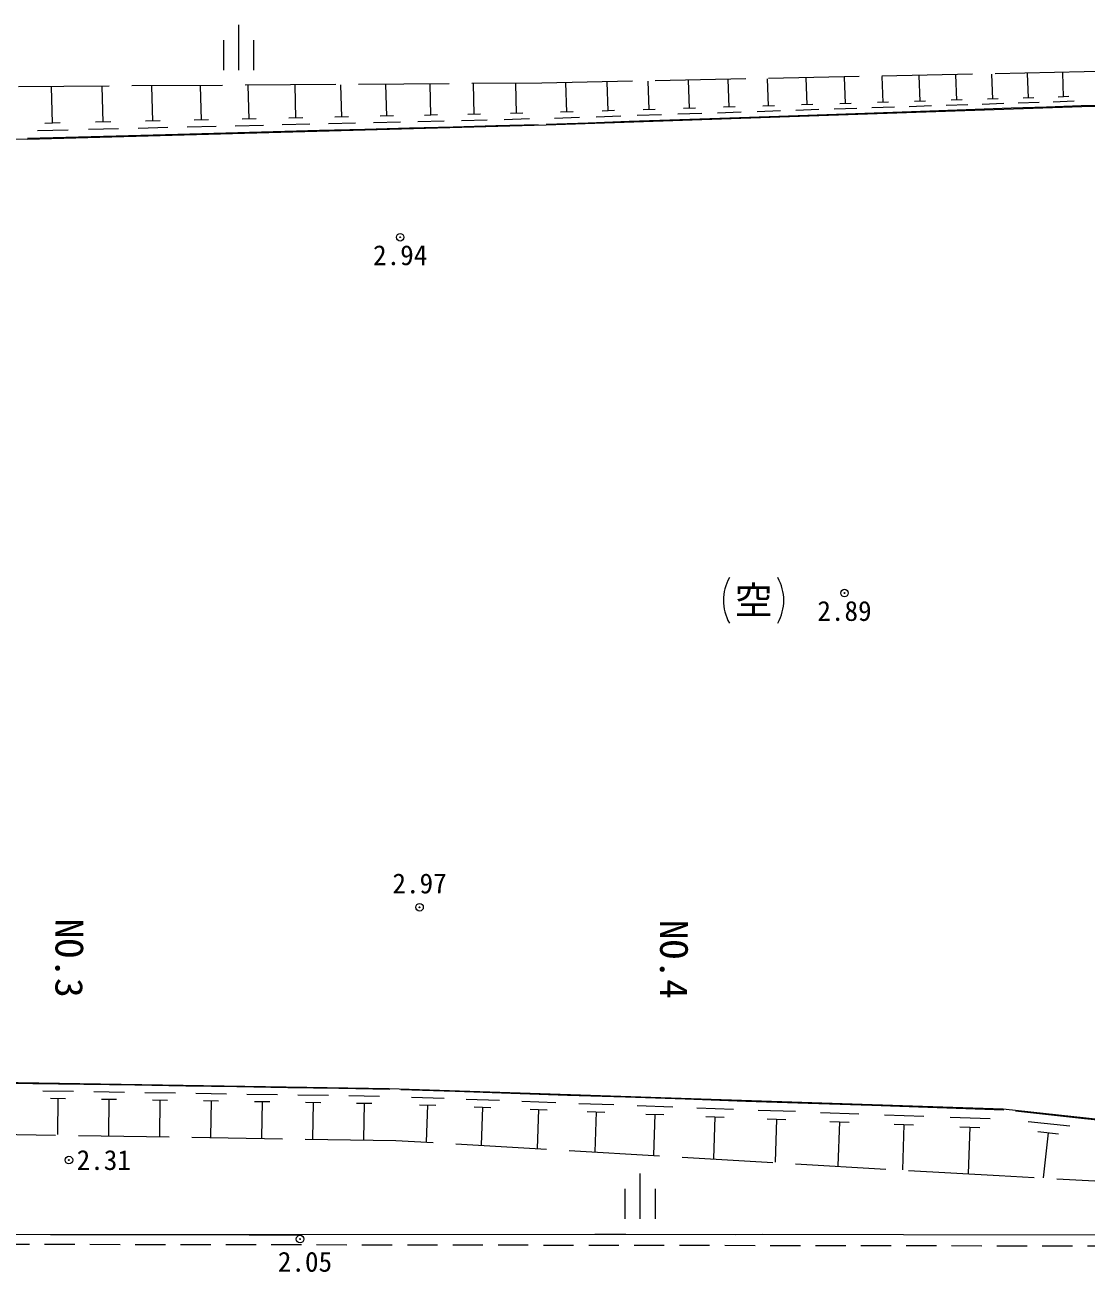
# Model space of a CAD drawing. Units: millimetres, scale not verified. Extents: x -75890393 to -75489893, y -146986278 to -146709278.
# Drawn here: x -75755614 to -75720514, y -146850008 to -146808767 of the extents above; entities that cross this region are included whole.
import ezdxf
from ezdxf.enums import TextEntityAlignment as Align

# ---------------------------------------------------------------- set-up
doc = ezdxf.new("R2010")
doc.units = ezdxf.units.MM
doc.header["$LTSCALE"] = 500
doc.header["$PDMODE"] = 32
doc.header["$PDSIZE"] = 250
doc.linetypes.add('DASHED', pattern=[7.5, 6, -1.5])
doc.linetypes.add('USER3', pattern=[3, 2, -1])
for name, color, linetype, lineweight in [('S-SUV', 171, 'Continuous', 13), ('S-SUV-BMK', 1, 'Continuous', 13), ('S-SUV-SRVR', 4, 'Continuous', 13)]:
    doc.layers.add(name, color=color, linetype=linetype, lineweight=lineweight)
doc.styles.add('ＭＳ ゴシック', font='')
doc.styles.get('ＭＳ ゴシック').set_extended_font_data('MS Gothic')

msp = doc.modelspace()

# ---------------------------------------------------------------- linework, layer by layer
at = {"layer": 'S-SUV', "color": 7}
for p, q in [((-75748537.7, -146810266.6), (-75748537.7, -146808766.6)), ((-75749037.7, -146810266.6), (-75749037.7, -146809266.6)), ((-75748037.7, -146810266.6), (-75748037.7, -146809266.6)), ((-75728475.6, -146811365.7), (-75728506, -146810495.3)), ((-75727230.7, -146811327.5), (-75727260.6, -146810470)), ((-75726003, -146811289.8), (-75726032.5, -146810445.1)), ((-75724792.3, -146811252.6), (-75724821.3, -146810420.5)), ((-75723598.2, -146811216), (-75723626.7, -146810396.2)), ((-75722420.5, -146811179.8), (-75722448.6, -146810372.3)), ((-75721259, -146811144.1), (-75721286.8, -146810348.7)), ((-75754699, -146812014.2), (-75754731.3, -146810808.9)), ((-75753026, -146811978.9), (-75753057.6, -146810797.6)), ((-75751385.2, -146811944.4), (-75751416.2, -146810786.4)), ((-75749776.1, -146811910.5), (-75749806.5, -146810775.4)), ((-75748198.1, -146811877.2), (-75748227.9, -146810764.7)), ((-75746650.5, -146811844.6), (-75746679.7, -146810754.2)), ((-75745132.7, -146811812.6), (-75745161.3, -146810743.8)), ((-75743644.2, -146811781.2), (-75743672.3, -146810733.7)), ((-75742184.4, -146811750.5), (-75742211.9, -146810723.8)), ((-75740752.7, -146811720.3), (-75740779.6, -146810714)), ((-75739348.6, -146811690.7), (-75739375, -146810704.5)), ((-75737691.8, -146811648.7), (-75737725.5, -146810682.5)), ((-75736319.5, -146811606.6), (-75736352.7, -146810654.6)), ((-75734966.3, -146811565), (-75734999, -146810627.1)), ((-75733631.8, -146811524), (-75733664, -146810600)), ((-75732315.7, -146811483.6), (-75732347.5, -146810573.3)), ((-75731017.8, -146811443.8), (-75731049.1, -146810546.9)), ((-75729737.9, -146811404.5), (-75729768.7, -146810520.9)), ((-75727045.3, -146811321), (-75727416.1, -146811334)), ((-75725820.2, -146811283.4), (-75726185.9, -146811296.2)), ((-75724611.9, -146811246.3), (-75724972.6, -146811258.9)), ((-75723420.3, -146811209.8), (-75723776, -146811222.2)), ((-75722064.1, -146811329.1), (-75722765.7, -146811353.5)), ((-75722245.1, -146811173.7), (-75722595.9, -146811185.9)), ((-75720907.5, -146811291.1), (-75721599.5, -146811315.3)), ((-75721086, -146811138.1), (-75721432, -146811150.2)), ((-75701490.3, -146811288.7), (-75720659.7, -146811471)), ((-75741967.6, -146811744.7), (-75742401.2, -146811756.3)), ((-75740540, -146811714.6), (-75740965.3, -146811726)), ((-75739140, -146811685.1), (-75739557.1, -146811696.3)), ((-75720659.7, -146811471), (-75738367.9, -146812081)), ((-75737484.5, -146811641.5), (-75737899, -146811655.9)), ((-75736115.2, -146811599.5), (-75736523.9, -146811613.7)), ((-75734556.7, -146811738.5), (-75735362.8, -146811766.7)), ((-75734764.8, -146811558), (-75735167.8, -146811572.1)), ((-75733227.8, -146811695), (-75734022.9, -146811722.7)), ((-75733433, -146811517.1), (-75733830.5, -146811531)), ((-75731917.4, -146811652), (-75732701.4, -146811679.4)), ((-75732119.7, -146811476.8), (-75732511.7, -146811490.5)), ((-75730625, -146811609.7), (-75731398.2, -146811636.6)), ((-75730824.5, -146811437), (-75731211.1, -146811450.5)), ((-75729090.1, -146811735.7), (-75730361, -146811780.1)), ((-75729350.5, -146811567.9), (-75730113, -146811594.5)), ((-75729547.3, -146811397.8), (-75729928.5, -146811411.1)), ((-75727836.8, -146811692), (-75729090.1, -146811735.7)), ((-75728093.5, -146811526.7), (-75728845.5, -146811552.9)), ((-75728287.6, -146811359.2), (-75728663.6, -146811372.3)), ((-75726600.8, -146811648.9), (-75727836.8, -146811692)), ((-75726853.9, -146811486.1), (-75727595.6, -146811511.9)), ((-75725381.8, -146811606.4), (-75726600.8, -146811648.9)), ((-75725631.4, -146811446), (-75726362.8, -146811471.5)), ((-75724179.5, -146811564.5), (-75725381.8, -146811606.4)), ((-75724425.8, -146811406.5), (-75725147.1, -146811431.6)), ((-75722993.9, -146811523.2), (-75724179.5, -146811564.5)), ((-75723236.7, -146811367.5), (-75723948.1, -146811392.3)), ((-75721824.6, -146811482.4), (-75722993.9, -146811523.2)), ((-75720671.3, -146811442.2), (-75721824.6, -146811482.4)), ((-75719503.3, -146811431), (-75720671.3, -146811442.2)), ((-75738367.9, -146812081), (-75755524.5, -146812551.3)), ((-75754445.7, -146812007.4), (-75754952.4, -146812021)), ((-75752777.5, -146811972.3), (-75753274.5, -146811985.6)), ((-75751141.5, -146811937.8), (-75751628.9, -146811950.9)), ((-75749292.1, -146812124.7), (-75750248, -146812150.3)), ((-75749537.2, -146811904.1), (-75750015.1, -146811916.9)), ((-75747723.4, -146812087.2), (-75748660.9, -146812112.3)), ((-75747963.7, -146811870.9), (-75748432.4, -146811883.5)), ((-75746184.9, -146812050.4), (-75747104.3, -146812075)), ((-75746420.6, -146811838.4), (-75746880.3, -146811850.8)), ((-75744676.2, -146812014.3), (-75745577.8, -146812038.4)), ((-75744907.3, -146811806.6), (-75745358.1, -146811818.7)), ((-75743196.5, -146811978.9), (-75744080.7, -146812002.6)), ((-75743423.1, -146811775.3), (-75743865.3, -146811787.2)), ((-75741450.7, -146812141.8), (-75742896.1, -146812180.5)), ((-75741745.3, -146811944.2), (-75742612.5, -146811967.4)), ((-75740033.1, -146812103.9), (-75741450.7, -146812141.8)), ((-75740322, -146811910.2), (-75741172.6, -146811933)), ((-75738642.9, -146812066.6), (-75740033.1, -146812103.9)), ((-75738926.2, -146811876.8), (-75739760.4, -146811899.2)), ((-75736987.5, -146812011.1), (-75738369.1, -146812059.3)), ((-75737270.6, -146811827.5), (-75738099.5, -146811856.4)), ((-75735625, -146811963.6), (-75736987.5, -146812011.1)), ((-75735904.2, -146811782.7), (-75736721.6, -146811811.2)), ((-75734281.4, -146811916.8), (-75735625, -146811963.6)), ((-75732956.4, -146811870.6), (-75734281.4, -146811916.8)), ((-75731649.7, -146811825), (-75732956.4, -146811870.6)), ((-75730361, -146811780.1), (-75731649.7, -146811825)), ((-75755524.5, -146812551.3), (-75768392.8, -146812424.7)), ((-75753841.6, -146812473.7), (-75755530.7, -146812518.9)), ((-75754185.9, -146812241.7), (-75755199.3, -146812268.8)), ((-75752185.1, -146812429.3), (-75753841.6, -146812473.7)), ((-75752522.7, -146812201.9), (-75753516.6, -146812228.5)), ((-75750560.6, -146812385.8), (-75752185.1, -146812429.3)), ((-75750891.7, -146812162.9), (-75751866.4, -146812189)), ((-75748967.4, -146812343.1), (-75750560.6, -146812385.8)), ((-75747404.9, -146812301.3), (-75748967.4, -146812343.1)), ((-75745872.6, -146812260.3), (-75747404.9, -146812301.3)), ((-75744369.9, -146812220), (-75745872.6, -146812260.3)), ((-75742896.1, -146812180.5), (-75744369.9, -146812220)), ((-75757041.8, -146843742.1), (-75755355.8, -146843768.7)), ((-75757041.7, -146843716.3), (-75743561.9, -146843937.8)), ((-75755355.8, -146843768.7), (-75753669.4, -146843795.2)), ((-75753669.4, -146843795.2), (-75751982.5, -146843821.8)), ((-75751982.5, -146843821.8), (-75750295.3, -146843848.4)), ((-75750295.3, -146843848.4), (-75748607.7, -146843875)), ((-75748607.7, -146843875), (-75746919.7, -146843901.6)), ((-75746919.7, -146843901.6), (-75745231.3, -146843928.2)), ((-75755022.3, -146844014.3), (-75754010.4, -146844030.2)), ((-75754773.1, -146844258.6), (-75754267.2, -146844266.6)), ((-75754520.1, -146844262.6), (-75754539.1, -146845464.2)), ((-75753335.8, -146844040.9), (-75752323.7, -146844056.9)), ((-75753086.5, -146844285.3), (-75752580.5, -146844293.3)), ((-75752833.5, -146844289.3), (-75752852.5, -146845491.1)), ((-75751648.9, -146844067.6), (-75750636.6, -146844083.5)), ((-75751399.6, -146844312), (-75750893.4, -146844320)), ((-75751146.5, -146844316), (-75751165.5, -146845518.1)), ((-75749961.6, -146844094.2), (-75748949, -146844110.2)), ((-75748273.9, -146844120.9), (-75747261.1, -146844136.9)), ((-75746585.8, -146844147.6), (-75745572.8, -146844163.5)), ((-75745231.3, -146843928.2), (-75743542.5, -146843954.9)), ((-75744897.4, -146844174.2), (-75743884.1, -146844190.2)), ((-75743561.9, -146843937.8), (-75723253.6, -146844614.9)), ((-75743177.2, -146843967.2), (-75741381.9, -146844027.8)), ((-75742826.4, -146844222.9), (-75741749.2, -146844259.3)), ((-75741381.9, -146844027.8), (-75739545.2, -146844089.9)), ((-75741023, -146844290.2), (-75739920.9, -146844327.4)), ((-75739545.2, -146844089.9), (-75737666.1, -146844153.3)), ((-75737666.1, -146844153.3), (-75735743.7, -146844218.2)), ((-75735743.7, -146844218.2), (-75733776.8, -146844284.6)), ((-75733776.8, -146844284.6), (-75731764.4, -146844352.6)), ((-75749712.3, -146844338.7), (-75749206, -146844346.7)), ((-75749459.1, -146844342.7), (-75749478.1, -146845545.1)), ((-75748024.5, -146844365.4), (-75747518.1, -146844373.4)), ((-75747771.3, -146844369.4), (-75747790.3, -146845572.1)), ((-75746336.4, -146844392.1), (-75745829.9, -146844400.1)), ((-75746083.1, -146844396.1), (-75746102.1, -146845599.1)), ((-75744647.8, -146844418.9), (-75744141.2, -146844426.9)), ((-75744394.5, -146844422.9), (-75744413.5, -146845626.2)), ((-75742565.3, -146844475.5), (-75742026.7, -146844493.7)), ((-75742296, -146844484.6), (-75742337.1, -146845702.4)), ((-75740755.9, -146844549.4), (-75740204.9, -146844568)), ((-75740480.4, -146844558.7), (-75740522.6, -146845808.4)), ((-75739178, -146844359), (-75738050.6, -146844397.1)), ((-75738904.8, -146844625), (-75738341.1, -146844644)), ((-75738623, -146844634.5), (-75738666.3, -146845916.8)), ((-75737290.5, -146844429.4), (-75736137.1, -146844468.4)), ((-75737011.1, -146844702.3), (-75736434.3, -146844721.8)), ((-75736722.7, -146844712), (-75736767.1, -146846027.7)), ((-75735359.5, -146844501.5), (-75734179.3, -146844541.3)), ((-75733383.7, -146844575.2), (-75732176.3, -146844616)), ((-75731764.4, -146844352.6), (-75729705.3, -146844422.1)), ((-75731362.2, -146844650.6), (-75730126.8, -146844692.4)), ((-75729705.3, -146844422.1), (-75727598.5, -146844493.3)), ((-75729293.8, -146844727.8), (-75728029.7, -146844770.5)), ((-75727598.5, -146844493.3), (-75725442.6, -146844566.1)), ((-75725442.6, -146844566.1), (-75723236.5, -146844640.6)), ((-75723253.6, -146844614.9), (-75707366.1, -146846308)), ((-75722851.2, -146844681.5), (-75720562.9, -146844924.7)), ((-75735073.5, -146844781.4), (-75734483.5, -146844801.3)), ((-75734778.5, -146844791.4), (-75734824.1, -146846141.3)), ((-75733091.2, -146844862.4), (-75732487.5, -146844882.8)), ((-75732789.3, -146844872.6), (-75732836.1, -146846257.4)), ((-75731062.9, -146844945.2), (-75730445.2, -146844966)), ((-75730754.1, -146844955.6), (-75730802.1, -146846376.2)), ((-75728987.6, -146845029.9), (-75728355.6, -146845051.3)), ((-75728671.6, -146845040.6), (-75728720.8, -146846497.8)), ((-75727177.4, -146844806.8), (-75725883.8, -146844850.5)), ((-75726864.1, -146845116.6), (-75726217.3, -146845138.5)), ((-75726540.7, -146845127.6), (-75726591.2, -146846622.2)), ((-75725011.7, -146844887.6), (-75723688.1, -146844932.3)), ((-75722425.2, -146845028.1), (-75721052.2, -146845174)), ((-75720562.9, -146844924.7), (-75718385.7, -146845156)), ((-75724691.2, -146845205.4), (-75724029.3, -146845227.7)), ((-75724360.2, -146845216.5), (-75724412, -146846749.5)), ((-75722113.6, -146845362.5), (-75721427.1, -146845435.4)), ((-75721770.3, -146845399), (-75721928.6, -146846888.6)), ((-75735260.6, -146848251.8), (-75735260.6, -146846751.8)), ((-75735760.6, -146848251.8), (-75735760.6, -146847251.8)), ((-75734760.6, -146848251.8), (-75734760.6, -146847251.8))]:
    msp.add_line(p, q, dxfattribs=at)
at = {"layer": 'S-SUV', "color": 7, "linetype": 'DASHED'}
for p, q in [((-75720576.2, -146810308.3), (-75701525.3, -146809923.6)), ((-75738520.4, -146810679.7), (-75720576.2, -146810308.3)), ((-75755826.6, -146810800.3), (-75738520.4, -146810679.7)), ((-75743348.6, -146845666.5), (-75756970.4, -146845454.2)), ((-75723390.9, -146846829.9), (-75743348.6, -146845666.5)), ((-75707251.8, -146847699.2), (-75723390.9, -146846829.9))]:
    msp.add_line(p, q, dxfattribs=at)
at = {"layer": 'S-SUV'}
for p, q in [((-75748200.4, -146848775.6), (-75746442.9, -146848783.6)), ((-75735732.4, -146848767.6), (-75736761.4, -146848769.6)), ((-75732102.4, -146848771.1), (-75731224.9, -146848755.6))]:
    msp.add_line(p, q, dxfattribs=at)
at = {"layer": 'S-SUV', "linetype": 'USER3'}
msp.add_line((-75787964.9, -146849037.6), (-75671137.4, -146849217.1), dxfattribs=at)
at = {"layer": 'S-SUV'}
msp.add_lwpolyline([(-75669868.4, -146847364.1), (-75671284.9, -146848924.1), (-75683239.4, -146848851.1), (-75699661.9, -146848823.1), (-75713166.9, -146848803.1), (-75726557.9, -146848777.1), (-75736761.4, -146848766.6), (-75746461.9, -146848774.6), (-75754765.9, -146848782.6), (-75767268.9, -146848766.1), (-75787964.9, -146848717.1)], dxfattribs=at)
at = {"layer": 'S-SUV', "color": 7}
for centre, start, end in [((-75731006.3, -146827794.9), 150.13717, 209.86283), ((-75732018.8, -146827794.9), 330.13717, 29.86283)]:
    msp.add_arc(centre, 1506.2, start, end, dxfattribs=at)
at = {"layer": 'S-SUV-SRVR'}
for centre, radius in [((-75743201.7, -146815788.5), 12.5), ((-75743201.7, -146815788.5), 9.38), ((-75743201.7, -146815788.5), 6.25), ((-75728505.1, -146827552.9), 12.5), ((-75728505.1, -146827552.9), 9.38), ((-75728505.1, -146827552.9), 6.25), ((-75742561.1, -146837946.1), 12.5), ((-75742561.1, -146837946.1), 9.38), ((-75742561.1, -146837946.1), 6.25), ((-75754159, -146846303.4), 12.5), ((-75754159, -146846303.4), 9.38), ((-75754159, -146846303.4), 6.25), ((-75746515.1, -146848915.6), 12.5), ((-75746515.1, -146848915.6), 12.5), ((-75746515.1, -146848915.6), 9.38), ((-75746515.1, -146848915.6), 6.25)]:
    msp.add_circle(centre, radius, dxfattribs=at)
for p in [(-75743201.7, -146815788.5), (-75728505.1, -146827552.9), (-75742561.1, -146837946.1), (-75754159, -146846303.4), (-75746515.1, -146848915.6)]:
    msp.add_point(p, dxfattribs=at)

# ---------------------------------------------------------------- texts
at = {"layer": 'S-SUV', "color": 7, "style": 'ＭＳ ゴシック'}
msp.add_text('空', height=916.4, dxfattribs=at).set_placement((-75731512.5, -146827794.9), align=Align.MIDDLE_CENTER)
at = {"layer": 'S-SUV-BMK', "color": 150, "style": 'ＭＳ ゴシック', "width": 1.05}
for s, p in [('NO.3', (-75754149.1, -146840939.4)), ('NO.4', (-75734149.1, -146840976.2))]:
    msp.add_text(s, height=916.4, rotation=269.895, dxfattribs=at).set_placement(p, align=Align.MIDDLE_RIGHT)
at = {"layer": 'S-SUV-SRVR', "style": 'ＭＳ ゴシック'}
for s, p in [('2.94', (-75743201.7, -146816051)), ('2.89', (-75728505.1, -146827815.4))]:
    msp.add_text(s, height=659.8, dxfattribs=at).set_placement(p, align=Align.TOP_CENTER)
msp.add_text('2.97', height=659.8, dxfattribs=at).set_placement((-75742561.1, -146837683.6), align=Align.BOTTOM_CENTER)
msp.add_text('2.31', height=659.8, dxfattribs=at).set_placement((-75753904, -146846303.4), align=Align.MIDDLE_LEFT)
msp.add_text('2.05', height=659.8, dxfattribs=at).set_placement((-75747248.3, -146849337.6), align=Align.TOP_LEFT)

doc.saveas('drawing.dxf')
